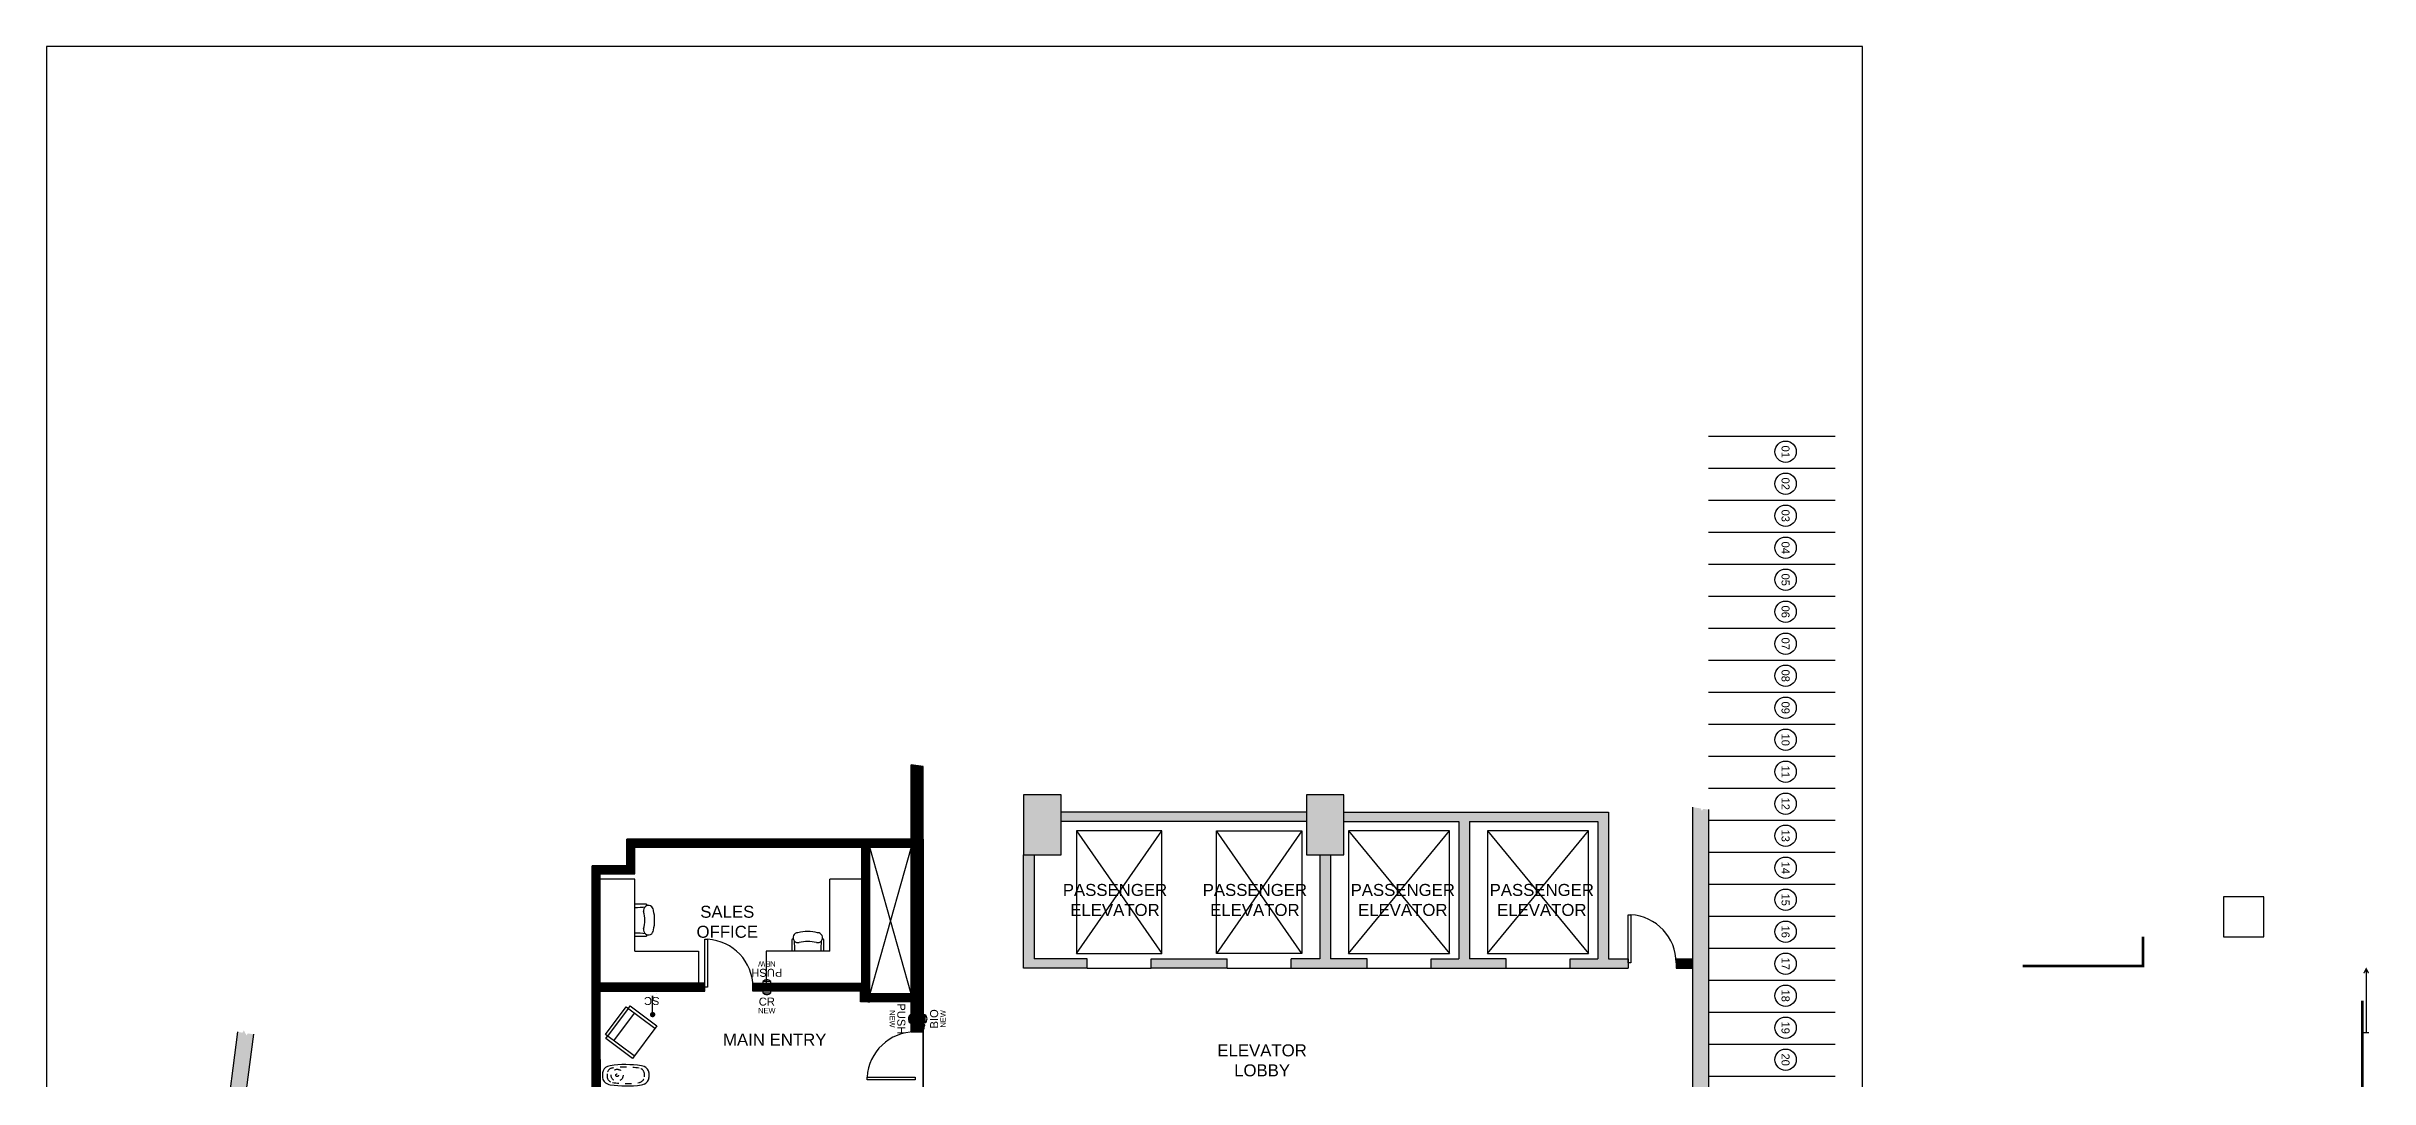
# Model space of a CAD drawing. Header units: inches. Extents: x 271316 to 275987, y 273433 to 275617.
# Drawn here: x 271508 to 273250, y 274843 to 275617 of the extents above; entities that cross this region are included whole.
import ezdxf
from ezdxf.enums import TextEntityAlignment as Align

# ---------------------------------------------------------------- set-up
doc = ezdxf.new("R2010")
doc.units = ezdxf.units.IN
doc.header["$LTSCALE"] = 48
doc.header["$MEASUREMENT"] = 0
doc.linetypes.add('HIDDEN', pattern=[0.2, 0.1, -0.1])
for name, color, linetype in [('A-ANNO-TEXT-90', 1, 'Continuous'), ('A-ANNO-TEXT-CAB#', 1, 'Continuous'), ('A-ANNO-TEXT-DOOR', 1, 'Continuous'), ('A-CASX', 1, 'Continuous'), ('A-COLS', 6, 'Continuous'), ('A-COLS-PATT', 8, 'Continuous'), ('A-FLOR-CAGE', 3, 'Continuous'), ('A-FLOR-DOOR', 3, 'Continuous'), ('A-FLOR-ELEV', 1, 'Continuous'), ('A-FLOR-EQUIP', 3, 'Continuous'), ('A-FLOR-FURN', 3, 'Continuous'), ('A-FLOR-PART', 6, 'Continuous'), ('A-FLOR-PART-FILL', 252, 'Continuous'), ('A-FLOR-TILE', 8, 'Continuous'), ('E-ELEC-SEC-CONTROL', 1, 'Continuous')]:
    doc.layers.add(name, color=color, linetype=linetype)
doc.styles.add('BLTEXT', font='arial.ttf', dxfattribs={"height": 6})
doc.styles.add('HBA-DimT', font='ARCHS.SHX', dxfattribs={"width": 0.8})
doc.styles.add('TITLES', font='arial.ttf')
doc.dimstyles.new('MJH ISO-25', dxfattribs={"dimscale": 2, "dimtxt": 2, "dimasz": 2, "dimexe": 1, "dimexo": 2, "dimtad": 1, "dimzin": 9, "dimlunit": 4, "dimtxsty": 'HBA-DimT', "dimblk": 'ARCHTICK', "dimcen": 2.5, "dimdle": 1, "dimclrd": 256, "dimclre": 256, "dimclrt": 4, "dimadec": 0, "dimazin": 0, "dimtfac": 0.75, "dimtmove": 0, "dimatfit": 3, "dimldrblk": 'DOT', "dimfxl": 1, "dimfrac": 1, "dimlwd": -1, "dimlwe": -1, "dimarcsym": 0})
pattern_1 = [(45, (0, 0), (-0.08838834765, 0.08838834765), [])]

# ---------------------------------------------------------------- blocks, each defined once
blk = doc.blocks.new('_ArchTick')
at = {"color": 0, "linetype": 'ByBlock', "const_width": 0.15}
blk.add_lwpolyline([(-0.5, -0.5), (0.5, 0.5)], dxfattribs=at)
blk = doc.blocks.new('_Dot')
at = {"color": 0, "linetype": 'ByBlock', "lineweight": -2}
blk.add_line((-0.5, 0), (-1, 0), dxfattribs=at)
at = {"color": 0, "linetype": 'ByBlock', "const_width": 0.5}
blk.add_lwpolyline([(-0.25, 0, 1), (0.25, 0, 1)], format="xyb", close=True, dxfattribs=at)
blk = doc.blocks.new('CHAIR-2')
for p, q in [((-13, 9), (-13, 0)), ((-12, 10), (-12, 10)), ((12, 10), (12, 10)), ((13, 0), (13, 9))]:
    blk.add_line(p, q)
for centre, radius, start, end in [((-12, 9), 1, 90, 180), ((-7.9, 11), 4.05, 91.5696, 282.6804), ((-78.2, 0.2), 67.8, 359.7886, 6.9939), ((0, -16.5), 32.5, 75.75, 104.25), ((0, -17), 25, 73.7398, 106.2602), ((7.9, 11), 4.05, 257.3196, 88.4304), ((78.3, 0.2), 67.8, 173.0061, 180.2114), ((12, 9), 1, 0, 90)]:
    blk.add_arc(centre, radius, start, end)
blk = doc.blocks.new('A$C495E01D2')
at = {"layer": 'A-CASX', "ltscale": 48, "rotation": 180}
blk.add_blockref('CHAIR-2', (-0.3, 0), dxfattribs=at)
blk = doc.blocks.new('ACCESSCONTROL')
at = {"linetype": 'Continuous'}
blk.add_lwpolyline([(-3, -1.2), (3, -1.2), (3, 0), (-3, 0)], close=True, dxfattribs=at)
blk.add_arc((0, 1.7), 4.22, 224.7603, 315.2397, dxfattribs=at)
at = {"linetype": 'Continuous', "style": 'BLTEXT'}
for tag, height, p in [('ACTYPE', 6, (0, -7.8)), ('ACSTAT', 4, (0, -14.5))]:
    blk.add_attdef(tag, text='', height=height, dxfattribs=at).set_placement(p, align=Align.MIDDLE_CENTER)
blk = doc.blocks.new('446_2D')
at = {"linetype": 'Continuous'}
for p, q in [((-13, 24.75), (13, 24.75)), ((-13, 19), (13, 19))]:
    blk.add_line(p, q, dxfattribs=at)
for points in [[(13, 24.86275), (15.25, 24.86275), (15.25, 0), (-15.25, 0), (-15.25, 24.86275), (-13, 24.86275)], [(-13, 0), (-13, 27), (13, 27), (13, 0)]]:
    blk.add_lwpolyline(points, dxfattribs=at)
blk = doc.blocks.new('CDTSTB_2D')
at = {"linetype": 'HIDDEN'}
for radius in [4.5, 1]:
    blk.add_circle((24, -8), radius, dxfattribs=at)
at = {"linetype": 'Continuous'}
for centre, radius, start, end in [((17.5, -81), 81, 81.6877, 98.3123), ((17.5, -8), 17.5, 174.3223, 185.6777), ((5.9, -6.9), 5.88, 111.2055, 174.3223), ((5.9, -9.1), 5.88, 185.6777, 248.7945), ((7.1, -9.9), 9.1, 98.3123, 111.2055), ((7.1, -6.1), 9.1, 248.7945, 261.6877), ((17.5, 65), 81, 261.6877, 278.3123), ((27.9, -9.9), 9.1, 68.7945, 81.6877), ((27.9, -6.1), 9.1, 278.3123, 291.2055), ((29.1, -6.9), 5.88, 5.6777, 68.7945), ((29.1, -9.1), 5.88, 291.2055, 354.3223), ((17.5, -8), 17.5, 354.3223, 5.6777)]:
    blk.add_arc(centre, radius, start, end, dxfattribs=at)
at = {"linetype": 'HIDDEN'}
for centre, radius, start, end in [((8.2, -7.2), 4.68, 98.9004, 175.3405), ((17.5, -8), 14, 175.3405, 184.6595), ((8.2, -8.8), 4.68, 184.6595, 261.1009), ((17.5, -66.6), 64.8, 81.1004, 98.8996), ((17.5, 50.7), 64.8, 261.1009, 278.8963), ((26.8, -7.2), 4.68, 4.6595, 81.0996), ((26.8, -8.8), 4.68, 278.8776, 355.3405), ((17.5, -8), 14, 355.3405, 4.6595)]:
    blk.add_arc(centre, radius, start, end, dxfattribs=at)
blk = doc.blocks.new('DOORNUM')
at = {"linetype": 'Continuous'}
blk.add_circle((0, 0), 8, dxfattribs=at)
at = {"linetype": 'Continuous', "style": 'BLTEXT'}
blk.add_attdef('DOORNUM', text='', height=6, dxfattribs=at).set_placement((0, 0), align=Align.MIDDLE_CENTER)

msp = doc.modelspace()

# ---------------------------------------------------------------- hatches: boundary and pattern name
at = {"layer": 'A-COLS-PATT'}
for points in [[(272240.5795, 275056.1217), (272240.5795, 275011.1217), (272268.5795, 275011.1217), (272268.5795, 275056.1217)], [(272452.5795, 275056.1217), (272452.5795, 275011.1217), (272480.5795, 275011.1217), (272480.5795, 275056.1217)], [(272754.135, 275044.9944), (272750.1071, 275045.6123), (272749.1033, 275044.1472), (272748.1971, 275045.9053), (272742.135, 275046.8352), (272742.135, 274834.2978), (272754.135, 274834.2978)], [(271680.548, 274733.3162), (271680.548, 274784.3162), (271651.3306, 274784.3162), (271663.359, 274876.5345), (271658.8591, 274877.1634), (271657.875, 274875.685), (271655.8879, 274879.4169), (271654.8912, 274877.7179), (271651.474, 274878.1955), (271629.029, 274706.1169), (271640.9282, 274704.5648), (271644.6784, 274733.3162)]]:
    msp.add_hatch(color=256, dxfattribs=at).paths.add_polyline_path(points)
at = {"layer": 'A-FLOR-PART-FILL'}
h = msp.add_hatch(dxfattribs=at)
h.set_pattern_fill('ANSI31', color=256, style=0)
h.set_pattern_definition(pattern_1)
h.paths.add_polyline_path([(272165.1349, 275077.2918), (272156.1349, 275078.6724), (272156.1349, 275022.8162), (272125.1349, 275022.8162), (272125.1349, 275016.8162), (272156.1349, 275016.8162), (272156.1349, 274906.8162), (272125.1349, 274906.8162), (272125.1349, 274900.8162), (272156.1349, 274900.8162), (272156.1349, 274878.2978), (272165.1349, 274878.2978)])
h.paths.add_polyline_path([(272155.3971, 274891.0724), (272155.3971, 274885.0724), (272156.6471, 274885.0724), (272156.6471, 274891.0724)], flags=17)
edge = h.paths.add_edge_path(flags=17)
edge.add_arc((272158.3721, 274888.0724), 4.225, 134.7602701, 225.2397299)
h.paths.add_polyline_path([(272144.2324, 274901.2675), (272144.2324, 274874.8773), (272153.5394, 274874.8773), (272153.5394, 274901.2675)], flags=9)
h.paths.add_polyline_path([(272139.1069, 274895.5908), (272139.1069, 274880.554), (272145.1069, 274880.554), (272145.1069, 274895.5908)], flags=25)
for points in [[(272452.5795, 275043.1217), (272268.5795, 275043.1217), (272268.5795, 275036.1217), (272452.5795, 275036.1217)], [(272679.0558, 275043.1217), (272480.5795, 275043.1217), (272480.5795, 275036.1217), (272566.8176, 275036.1217), (272566.8176, 274933.1217), (272546.0241, 274933.1217), (272546.0241, 274926.1217), (272602.2622, 274926.1217), (272602.2622, 274933.1217), (272574.8176, 274933.1217), (272574.8176, 275036.1217), (272671.0558, 275036.1217), (272671.0558, 274933.1217), (272650.2622, 274933.1217), (272650.2622, 274926.1217), (272693.8599, 274926.1217), (272693.8599, 274933.1217), (272679.0558, 274933.1217)], [(272288.2458, 274933.1217), (272248.5795, 274933.1217), (272248.5795, 275011.1217), (272240.5795, 275011.1217), (272240.5795, 274926.1217), (272288.2458, 274926.1217)], [(272498.0241, 274933.1217), (272470.5795, 274933.1217), (272470.5795, 275011.1217), (272462.5795, 275011.1217), (272462.5795, 274933.1217), (272441.1349, 274933.1217), (272441.1349, 274926.1217), (272498.0241, 274926.1217)], [(272393.1349, 274933.1217), (272336.2458, 274933.1217), (272336.2458, 274926.1217), (272393.1349, 274926.1217)], [(272742.135, 274933.1217), (272729.8599, 274933.1217), (272729.8599, 274926.1217), (272742.135, 274926.1217)]]:
    msp.add_hatch(color=256, dxfattribs=at).paths.add_polyline_path(points)
h = msp.add_hatch(dxfattribs=at)
h.set_pattern_fill('ANSI31', color=256, style=0)
h.set_pattern_definition(pattern_1)
h.paths.add_polyline_path([(272001.6349, 274914.8162), (271923.1349, 274914.8162), (271923.1349, 274996.8162), (271949.1349, 274996.8162), (271949.1349, 275016.8162), (271949.1349, 275022.8162), (271943.1349, 275022.8162), (271943.1349, 275002.8162), (271917.1349, 275002.8162), (271917.1349, 274784.3162), (271923.1349, 274784.3162), (271923.1349, 274908.8162), (272001.6349, 274908.8162)])
h = msp.add_hatch(dxfattribs=at)
h.set_pattern_fill('ANSI31', color=256, style=0)
h.set_pattern_definition(pattern_1)
h.paths.add_polyline_path([(272125.1349, 275016.8162), (272125.1349, 275022.8162), (271949.1349, 275022.8162), (271949.1349, 275016.8162), (272119.1349, 275016.8162), (272119.1349, 274914.8162), (272037.6349, 274914.8162), (272037.6349, 274908.8162), (272118.1349, 274908.8162), (272118.1349, 274900.8162), (272125.1349, 274900.8162), (272125.1349, 274906.8162)])

# ---------------------------------------------------------------- linework, layer by layer
msp.add_lwpolyline([(271929.1349, 274661.8162), (272144.1349, 274661.8162), (272144.1349, 274751.8162), (272133.135, 274751.8162), (272133.135, 274779.8162), (272156.1349, 274779.8162), (272156.1349, 274782.2978), (272165.1349, 274782.2978), (272165.1349, 275022.8162), (271943.1349, 275022.8162), (271943.1349, 275002.8162), (271917.1349, 275002.8162), (271917.1349, 274784.3162), (271911.1349, 274784.3162), (271911.1349, 274778.3162), (271911.1349, 274751.8162), (271929.1349, 274751.8162), (271929.1349, 274661.8162)], close=True)
msp.add_lwpolyline([(271917.1349, 274784.3162), (271917.1349, 275002.8162), (271943.1349, 275002.8162), (271943.1349, 275022.8162), (272165.1349, 275022.8162), (272165.1349, 274782.2978)])
at = {"layer": 'A-ANNO-TEXT-CAB#', "color": 3, "const_width": 2}
msp.add_lwpolyline([(273079.9328, 274949.6449), (273079.9328, 274927.6449), (272989.5773, 274927.6449)], dxfattribs=at)
at = {"layer": 'A-COLS'}
for p, q in [((272742.135, 275046.8352), (272742.135, 274834.2978)), ((272754.135, 275044.9944), (272754.135, 274024.8162)), ((271540.1638, 274024.8162), (271651.4782, 274878.2277)), ((271651.3306, 274784.3162), (271663.359, 274876.5345))]:
    msp.add_line(p, q, dxfattribs=at)
for points in [[(272240.5795, 275056.1217), (272240.5795, 275011.1217), (272268.5795, 275011.1217), (272268.5795, 275056.1217)], [(272452.5795, 275056.1217), (272452.5795, 275011.1217), (272480.5795, 275011.1217), (272480.5795, 275056.1217)]]:
    msp.add_lwpolyline(points, close=True, dxfattribs=at)
at = {"layer": 'A-FLOR-CAGE', "color": 3}
msp.add_lwpolyline([(273245.4287, 274922.328, 1, 1, 0), (273247.1719, 274925.6449, 1, 1, 0), (273248.915, 274922.328, 0, 0, 0)], format="xyseb", dxfattribs=at)
at = {"layer": 'A-FLOR-CAGE', "color": 3, "const_width": 1}
for points in [[(273247.1719, 274877.6449), (273247.1719, 274925.6449)], [(273249.1719, 274877.6449), (273245.1719, 274877.6449)]]:
    msp.add_lwpolyline(points, dxfattribs=at)
at = {"layer": 'A-FLOR-CAGE', "const_width": 2}
msp.add_lwpolyline([(273244.3851, 274770.921), (273244.3851, 274901.6449)], dxfattribs=at)
at = {"layer": 'A-FLOR-DOOR'}
for p, q in [((272288.2458, 274926.1217), (272336.2458, 274926.1217)), ((272393.1349, 274926.1217), (272441.1349, 274926.1217)), ((272498.0241, 274926.1217), (272546.0241, 274926.1217)), ((272602.2622, 274926.1217), (272650.2622, 274926.1217))]:
    msp.add_line(p, q, dxfattribs=at)
for points in [[(272693.8599, 274930.1217), (272693.8599, 274966.1217), (272695.8599, 274966.1217), (272695.8599, 274930.1217)], [(272001.6349, 274911.8162), (272001.6349, 274947.8162), (272003.6349, 274947.8162), (272003.6349, 274911.8162)], [(272159.1349, 274842.2978), (272123.1349, 274842.2978), (272123.1349, 274844.2978), (272159.1349, 274844.2978)]]:
    msp.add_lwpolyline(points, close=True, dxfattribs=at)
at = {"layer": 'A-FLOR-DOOR', "color": 8}
for centre, start, end in [((272693.6728, 274930.0005), 0.1919057, 86.5349402), ((272001.4478, 274911.695), 0.1919057, 86.5349402), ((272159.2561, 274842.1107), 90.1919057, 176.5349402)]:
    msp.add_arc(centre, 36.1874, start, end, dxfattribs=at)
at = {"layer": 'A-FLOR-ELEV', "color": 8}
for p, q in [((272280.1947, 275029.1217), (272344.2968, 274937.1217)), ((272280.1947, 274937.1217), (272344.2968, 275029.1217)), ((272449.186, 275029.1217), (272385.0839, 274937.1217)), ((272449.186, 274937.1217), (272385.0839, 275029.1217)), ((272484.2231, 275029.1217), (272559.8252, 274937.1217)), ((272484.2231, 274937.1217), (272559.8252, 275029.1217)), ((272588.4612, 275029.1217), (272664.0633, 274937.1217)), ((272588.4612, 274937.1217), (272664.0633, 275029.1217)), ((272156.1349, 275016.8162), (272125.1349, 274906.8162)), ((272156.1349, 274906.8162), (272125.1349, 275016.8162))]:
    msp.add_line(p, q, dxfattribs=at)
at = {"layer": 'A-FLOR-ELEV'}
for points in [[(272280.1947, 275029.1217), (272280.1947, 274937.1217), (272344.2968, 274937.1217), (272344.2968, 275029.1217)], [(272449.186, 275029.1217), (272449.186, 274937.1217), (272385.0839, 274937.1217), (272385.0839, 275029.1217)], [(272484.2231, 275029.1217), (272484.2231, 274937.1217), (272559.8252, 274937.1217), (272559.8252, 275029.1217)], [(272588.4612, 275029.1217), (272588.4612, 274937.1217), (272664.0633, 274937.1217), (272664.0633, 275029.1217)]]:
    msp.add_lwpolyline(points, close=True, dxfattribs=at)
at = {"layer": 'A-FLOR-EQUIP'}
msp.add_lwpolyline([(273140.2931, 274979.6448), (273140.2931, 274949.6448), (273170.2931, 274949.6448), (273170.2931, 274979.6448)], close=True, dxfattribs=at)
at = {"layer": 'A-FLOR-EQUIP', "const_width": 0.0312}
msp.add_lwpolyline([(271966.1586, 274908.8162), (271958.6113, 274908.8162, 0.910688765), (271966.1586, 274908.8162, 2.529810994)], format="xyb", dxfattribs=at)
at = {"layer": 'A-FLOR-EQUIP', "ltscale": 0.25}
for points in [[(272165.1349, 274883.6809), (272165.1349, 274880.692), (272165.9512, 274880.692), (272165.9512, 274883.6809)], [(272165.9512, 274883.6809), (272165.9512, 274882.9336), (272166.3594, 274882.9336), (272166.3594, 274883.6809)]]:
    msp.add_lwpolyline(points, close=True, dxfattribs=at)
at = {"layer": 'A-FLOR-FURN'}
for p, q in [((271949.1349, 274992.8162), (271923.1349, 274992.8162)), ((271949.1349, 274938.8162), (271949.1349, 274992.8162)), ((272095.1349, 274938.8162), (272095.1349, 274992.8162)), ((272119.1349, 274992.8162), (272095.1349, 274992.8162)), ((271949.1349, 274938.8162), (271996.6791, 274938.8162)), ((271996.6791, 274938.8162), (271996.6791, 274914.8162)), ((272095.1349, 274938.8162), (272047.5908, 274938.8162)), ((272047.5908, 274938.8162), (272047.5908, 274914.8162)), ((271922.8312, 274909.1199), (271923.1349, 274784.3162)), ((271923.1349, 274784.3162), (271922.9831, 274846.7181))]:
    msp.add_line(p, q, dxfattribs=at)
at = {"layer": 'A-FLOR-PART'}
for p, q in [((272156.1349, 275022.8162), (272156.1349, 275078.6724)), ((272165.1349, 274878.2978), (272165.1349, 275077.2918)), ((272452.5795, 275043.1217), (272268.5795, 275043.1217)), ((272480.5795, 275043.1217), (272679.0558, 275043.1217)), ((272679.0558, 275043.1217), (272679.0558, 274933.1217)), ((272452.5795, 275036.1217), (272268.5795, 275036.1217)), ((272480.5795, 275036.1217), (272566.8176, 275036.1217)), ((272566.8176, 275036.1217), (272566.8176, 274933.1217)), ((272574.8176, 275036.1217), (272574.8176, 274933.1217)), ((272574.8176, 275036.1217), (272671.0558, 275036.1217)), ((272671.0558, 275036.1217), (272671.0558, 274933.1217)), ((271943.1349, 275002.8162), (271943.1349, 275022.8162)), ((271943.1349, 275022.8162), (272156.1349, 275022.8162)), ((271949.1349, 274996.8162), (271949.1349, 275016.8162)), ((271949.1349, 275016.8162), (272119.1349, 275016.8162)), ((272119.1349, 274914.8162), (272119.1349, 275016.8162)), ((272125.1349, 274906.8162), (272125.1349, 275016.8162)), ((272125.1349, 275016.8162), (272156.1349, 275016.8162)), ((272156.1349, 274906.8162), (272156.1349, 275016.8162)), ((272248.5795, 275011.1217), (272248.5795, 274933.1217)), ((272462.5795, 275011.1217), (272462.5795, 274933.1217)), ((272470.5795, 275011.1217), (272470.5795, 274933.1217)), ((271917.1349, 274784.3162), (271917.1349, 275002.8162)), ((271917.1349, 275002.8162), (271943.1349, 275002.8162)), ((271923.1349, 274914.8162), (271923.1349, 274996.8162)), ((271923.1349, 274996.8162), (271949.1349, 274996.8162)), ((272288.2458, 274929.1217), (272288.2458, 274933.1217)), ((272288.2458, 274926.1217), (272288.2458, 274933.1217)), ((272336.2458, 274926.1217), (272336.2458, 274933.1217)), ((272336.2458, 274933.1217), (272393.1349, 274933.1217)), ((272336.2458, 274926.1217), (272336.2458, 274933.1217)), ((272393.1349, 274926.1217), (272336.2458, 274926.1217)), ((272393.1349, 274926.1217), (272393.1349, 274933.1217)), ((272441.1349, 274926.1217), (272441.1349, 274933.1217)), ((272462.5795, 274933.1217), (272441.1349, 274933.1217)), ((272441.1349, 274926.1217), (272498.0241, 274926.1217)), ((272498.0241, 274933.1217), (272470.5795, 274933.1217)), ((272498.0241, 274926.1217), (272498.0241, 274933.1217)), ((272546.0241, 274926.1217), (272546.0241, 274933.1217)), ((272546.0241, 274933.1217), (272566.8176, 274933.1217)), ((272546.0241, 274926.1217), (272602.2622, 274926.1217)), ((272602.2622, 274933.1217), (272574.8176, 274933.1217)), ((272602.2622, 274926.1217), (272602.2622, 274933.1217)), ((272650.2622, 274926.1217), (272650.2622, 274933.1217)), ((272650.2622, 274933.1217), (272671.0558, 274933.1217)), ((272650.2622, 274926.1217), (272693.8599, 274926.1217)), ((272679.0558, 274933.1217), (272693.8599, 274933.1217)), ((272693.8599, 274933.1217), (272693.8599, 274926.1217)), ((272729.8599, 274933.1217), (272729.8599, 274926.1217)), ((272729.8599, 274933.1217), (272742.135, 274933.1217)), ((272729.8599, 274926.1217), (272742.135, 274926.1217)), ((272001.6349, 274914.8162), (271923.1349, 274914.8162)), ((271923.1349, 274784.3162), (271923.1349, 274908.8162)), ((271923.1349, 274908.8162), (272001.6349, 274908.8162)), ((272001.6349, 274908.8162), (272001.6349, 274914.8162)), ((272037.6349, 274908.8162), (272037.6349, 274914.8162)), ((272037.6349, 274914.8162), (272119.1349, 274914.8162)), ((272118.1349, 274908.8162), (272037.6349, 274908.8162)), ((272118.1349, 274900.8162), (272118.1349, 274908.8162)), ((272156.1349, 274906.8162), (272125.1349, 274906.8162)), ((272156.1349, 274900.8162), (272118.1349, 274900.8162)), ((272156.1349, 274878.2978), (272156.1349, 274900.8162)), ((272156.1349, 274878.2978), (272165.1349, 274878.2978))]:
    msp.add_line(p, q, dxfattribs=at)
for points in [[(272288.2458, 274926.1217), (272240.5795, 274926.1217), (272240.5795, 275011.1217)], [(272288.2458, 274933.1217), (272248.5795, 274933.1217)]]:
    msp.add_lwpolyline(points, dxfattribs=at)
at = {"layer": 'A-FLOR-PART-FILL'}
for p, q in [((272165.1349, 275077.2918), (272156.1349, 275078.6724)), ((271949.1349, 275016.8162), (271949.1349, 275022.8162)), ((272125.1349, 275016.8162), (272125.1349, 275022.8162)), ((272125.1349, 274906.8162), (272125.1349, 274900.8162))]:
    msp.add_line(p, q, dxfattribs=at)
at = {"layer": 'A-FLOR-TILE'}
for p, q in [((272849.074, 275324.8162), (272754.135, 275324.8162)), ((272849.074, 275300.8162), (272754.135, 275300.8162)), ((272849.074, 275276.8162), (272754.135, 275276.8162)), ((272849.074, 275252.8162), (272754.135, 275252.8162)), ((272849.074, 275228.8162), (272754.135, 275228.8162)), ((272849.074, 275204.8162), (272754.135, 275204.8162)), ((272849.074, 275180.8162), (272754.135, 275180.8162)), ((272849.074, 275156.8162), (272754.135, 275156.8162)), ((272849.074, 275132.8162), (272754.135, 275132.8162)), ((272849.074, 275108.8162), (272754.135, 275108.8162)), ((272849.074, 275084.8162), (272754.135, 275084.8162)), ((272849.074, 275060.8162), (272754.135, 275060.8162)), ((272849.074, 275036.8162), (272754.135, 275036.8162)), ((272849.074, 275012.8162), (272754.135, 275012.8162)), ((272849.074, 274988.8162), (272754.135, 274988.8162)), ((272849.074, 274964.8162), (272754.135, 274964.8162)), ((272849.074, 274940.8162), (272754.135, 274940.8162)), ((272849.074, 274916.8162), (272754.135, 274916.8162)), ((272849.074, 274892.8162), (272754.135, 274892.8162)), ((272849.074, 274868.8162), (272754.135, 274868.8162)), ((272849.074, 274844.8162), (272754.135, 274844.8162))]:
    msp.add_line(p, q, dxfattribs=at)
at = {"layer": 'DEFPOINTS'}
msp.add_lwpolyline([(272869.4956, 275617.4753), (271507.9067, 275617.4753), (271507.9067, 273607.6237), (272869.4956, 273607.6237)], close=True, dxfattribs=at)

# ---------------------------------------------------------------- block references
at = {"layer": 'A-ANNO-TEXT-DOOR', "rotation": 270}
for p, values in [((272811.8206, 275313.452), {'DOORNUM': '01'}), ((272811.8206, 275289.452), {'DOORNUM': '02'}), ((272811.8206, 275265.452), {'DOORNUM': '03'}), ((272811.8206, 275241.452), {'DOORNUM': '04'}), ((272811.8206, 275217.452), {'DOORNUM': '05'}), ((272811.8206, 275193.452), {'DOORNUM': '06'}), ((272811.8206, 275169.452), {'DOORNUM': '07'}), ((272811.8206, 275145.452), {'DOORNUM': '08'}), ((272811.8206, 275121.452), {'DOORNUM': '09'}), ((272811.8206, 275097.452), {'DOORNUM': '10'}), ((272811.8206, 275073.452), {'DOORNUM': '11'}), ((272811.8206, 275049.452), {'DOORNUM': '12'}), ((272811.8206, 275025.452), {'DOORNUM': '13'}), ((272811.8206, 275001.452), {'DOORNUM': '14'}), ((272811.8206, 274977.452), {'DOORNUM': '15'}), ((272811.8206, 274953.452), {'DOORNUM': '16'}), ((272811.8206, 274929.452), {'DOORNUM': '17'}), ((272811.8206, 274905.452), {'DOORNUM': '18'}), ((272811.8206, 274881.452), {'DOORNUM': '19'}), ((272811.8206, 274857.452), {'DOORNUM': '20'})]:
    msp.add_blockref('DOORNUM', p, dxfattribs=at).add_auto_attribs(values)
at = {"layer": 'A-FLOR-FURN', "xscale": 0.9230769230052829, "yscale": 0.9230769230052829, "zscale": 0.9230769230052829}
for p, rotation in [((271949.1349, 274962.3708), 90), ((272078.4285, 274938.8162), 180)]:
    msp.add_blockref('A$C495E01D2', p, dxfattribs=dict(at, rotation=rotation))
at = {"layer": 'A-FLOR-FURN'}
for name, p, rotation in [('446_2D', (271956.3708, 274870.6495), 53.26613880367558), ('CDTSTB_2D', (271959.7241, 274837.7069), 179.8079813620831)]:
    msp.add_blockref(name, p, dxfattribs=dict(at, rotation=rotation))
at = {"layer": 'E-ELEC-SEC-CONTROL'}
for p, rotation, values in [((272048.0241, 274914.8162), 180, {'ACTYPE': 'PUSH', 'ACSTAT': 'NEW'}), ((272156.6471, 274888.0724), 270, {'ACTYPE': 'PUSH', 'ACSTAT': 'NEW'}), ((272165.6471, 274888.0724), 90, {'ACTYPE': 'BIO', 'ACSTAT': 'NEW'})]:
    msp.add_blockref('ACCESSCONTROL', p, dxfattribs=dict(at, rotation=rotation)).add_auto_attribs(values)
msp.add_blockref('ACCESSCONTROL', (272048.0241, 274908.8162), dxfattribs=at).add_auto_attribs({'ACTYPE': 'CR', 'ACSTAT': 'NEW'})

# ---------------------------------------------------------------- texts
at = {"layer": 'A-ANNO-TEXT-90', "char_height": 9, "attachment_point": 5, "style": 'TITLES'}
for s, insert, width in [('SALES OFFICE', (272018.3515, 274960.8405), 75.9375), ('PASSENGER ELEVATOR', (272309.0434, 274977.2132), 75.957113), ('PASSENGER ELEVATOR', (272413.9326, 274977.2132), 75.957113), ('PASSENGER ELEVATOR', (272524.8218, 274977.2132), 75.957113), ('PASSENGER ELEVATOR', (272629.0599, 274977.2132), 75.957113), ('MAIN ENTRY', (272053.9318, 274872.5021), 75.957113), ('ELEVATOR LOBBY', (272419.342, 274856.891), 75.957113)]:
    msp.add_mtext(s, dxfattribs=dict(at, insert=insert, width=width))
at = {"layer": 'A-FLOR-EQUIP', "insert": (271967.5611, 274898.4769), "char_height": 6, "width": 13.863791, "attachment_point": 1, "rotation": 180, "style": 'TITLES'}
msp.add_mtext('SC', dxfattribs=at)

# ---------------------------------------------------------------- leaders
at = {"layer": 'A-FLOR-EQUIP'}
msp.add_leader([(271962.3849, 274891.2671), (271962.3849, 274905.3796), (271962.3849, 274902.2275)], dimstyle='MJH ISO-25', dxfattribs=at)

doc.saveas('drawing.dxf')
